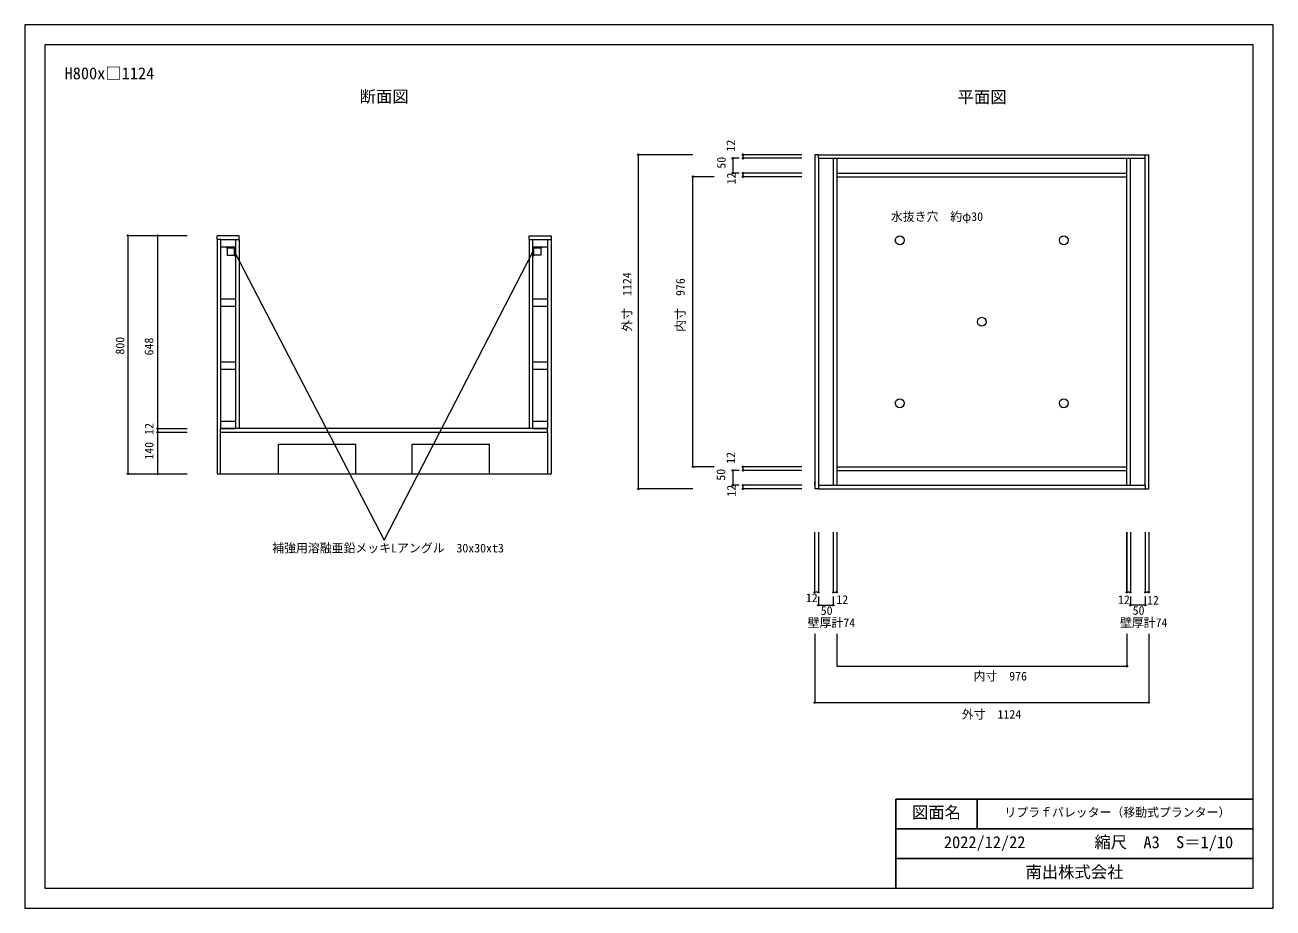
# Model space of a CAD drawing. Units: millimetres, scale not verified, with parts at other scales. Extents: x -2100 to 2100, y -1485 to 1485.
import ezdxf
from ezdxf.enums import TextEntityAlignment as Align

# ---------------------------------------------------------------- set-up
doc = ezdxf.new("R2010")
doc.units = ezdxf.units.MM
doc.header["$LTSCALE"] = 10
doc.header["$PDMODE"] = 32
doc.header["$PDSIZE"] = 5
doc.layers.add('0-0', color=7, linetype='Continuous', lineweight=18)
doc.layers.add('1-0', color=7, linetype='Continuous', lineweight=18)
doc.layers.add('0-1', color=7, linetype='Continuous')
doc.styles.add('ＭＳ ゴシック', font='')
doc.styles.get('ＭＳ ゴシック').set_extended_font_data('MS Gothic')

msp = doc.modelspace()

# ---------------------------------------------------------------- linework, layer by layer
at = {"layer": '0-0'}
for p, q in [((2033.33, -1418.33), (2033.33, 1418.33)), ((-2033.33, -1418.33), (2033.33, -1418.33))]:
    msp.add_line(p, q, dxfattribs=at)
msp.add_lwpolyline([(2100, 1485), (-2100, 1485), (-2100, -1485), (2100, -1485)], close=True, dxfattribs=at)
msp.add_lwpolyline([(2033.33, 1418.33), (-2033.33, 1418.33), (-2033.33, -1418.33)], dxfattribs=at)
at = {"layer": '0-1'}
for p, q in [((830.44, -1118.33), (2033.33, -1118.33)), ((830.44, -1418.33), (830.44, -1118.33)), ((1103.97, -1118.33), (1103.97, -1218.33)), ((830.44, -1218.33), (2033.33, -1218.33)), ((830.44, -1318.33), (2033.33, -1318.33))]:
    msp.add_line(p, q, dxfattribs=at)
at = {"layer": '1-0'}
for p, q in [((281.88, 1036.72), (281.88, 986.72)), ((302.89, 1036.72), (281.88, 1036.72)), ((513.84, 1048.72), (316.73, 1048.72)), ((316.73, 1036.72), (316.73, 1048.72)), ((513.84, 1036.72), (316.73, 1036.72)), ((557.93, 1048.72), (557.93, -75.28)), ((569.93, 1048.72), (557.93, 1048.72)), ((569.93, 1048.72), (1669.93, 1048.72)), ((569.93, 1036.72), (1669.93, 1036.72)), ((619.93, 1036.72), (619.93, -63.28)), ((631.93, 1036.72), (631.93, -63.28)), ((1607.93, -63.28), (1607.93, 1036.72)), ((1619.93, -63.28), (1619.93, 1036.72)), ((1669.93, 1036.72), (1669.93, 1048.72)), ((1669.93, 1048.72), (1681.93, 1048.72)), ((219.37, 974.72), (147.89, 974.72)), ((147.89, -1.28), (147.89, 974.72)), ((302.89, 986.72), (281.88, 986.72)), ((513.84, 986.72), (316.73, 986.72)), ((316.73, 974.72), (316.73, 986.72)), ((513.84, 974.72), (316.73, 974.72)), ((631.93, 986.72), (1607.93, 986.72)), ((631.93, 974.72), (1607.93, 974.72)), ((-1753.69, 776.84), (-1753.69, -24.66)), ((-1653.69, 776.84), (-1553.69, 776.84)), ((-1453.69, 763.34), (-1453.69, 775.34)), ((-1379.69, 775.34), (-1453.69, 775.34)), ((-1441.69, 763.34), (-1453.69, 763.34)), ((-1453.69, 763.34), (-1453.69, -24.66)), ((-1441.69, 763.34), (-1391.69, 763.34)), ((-1441.69, 763.34), (-1391.69, 763.34)), ((-1441.69, 763.34), (-1441.69, 127.34)), ((-1391.69, 763.34), (-1391.69, 127.34)), ((-1379.69, 763.34), (-1379.69, 127.34)), ((-403.69, 763.34), (-403.69, 775.34)), ((-403.69, 775.34), (-329.69, 775.34)), ((-403.69, 763.34), (-403.69, 127.34)), ((-391.69, 763.34), (-341.69, 763.34)), ((-391.69, 763.34), (-341.69, 763.34)), ((-391.69, 763.34), (-391.69, 127.34)), ((-341.69, 763.34), (-341.69, 127.34)), ((-329.69, 775.34), (-329.69, 763.34)), ((-329.69, 763.34), (-329.69, -24.66)), ((-1441.69, 738.34), (-1391.69, 738.34)), ((-1421.69, 738.34), (-1421.69, 735.34)), ((-1419.69, 735.34), (-1419.69, 710.34)), ((-1394.69, 735.34), (-1419.69, 735.34)), ((-1394.69, 710.34), (-1394.69, 735.34)), ((-391.69, 738.34), (-341.69, 738.34)), ((-388.69, 735.34), (-388.69, 708.34)), ((-388.69, 735.34), (-361.69, 735.34)), ((-361.69, 738.34), (-361.69, 735.34)), ((-1419.69, 710.34), (-1394.69, 710.34)), ((-391.69, 708.34), (-388.69, 708.34)), ((-1441.69, 563.84), (-1391.69, 563.84)), ((-391.69, 563.84), (-341.69, 563.84)), ((-1441.69, 538.84), (-1391.69, 538.84)), ((-391.69, 538.84), (-341.69, 538.84)), ((-1441.69, 351.84), (-1391.69, 351.84)), ((-391.69, 351.84), (-341.69, 351.84)), ((-1441.69, 326.84), (-1391.69, 326.84)), ((-391.69, 326.84), (-341.69, 326.84)), ((-1653.69, 127.34), (-1553.69, 127.34)), ((-1653.69, 127.34), (-1653.69, 115.34)), ((-1441.69, 152.34), (-1391.69, 152.34)), ((-1441.69, 115.34), (-1441.69, 127.34)), ((-341.69, 127.34), (-1441.69, 127.34)), ((-1441.69, 127.34), (-1391.69, 127.34)), ((-391.69, 152.34), (-341.69, 152.34)), ((-391.69, 127.34), (-341.69, 127.34)), ((-341.69, 115.34), (-341.69, 127.34)), ((-1653.69, 115.34), (-1553.69, 115.34)), ((-1653.69, 115.34), (-1653.69, -24.66)), ((-1246.69, -24.66), (-1246.69, 75.34)), ((-1246.69, 75.34), (-986.69, 75.34)), ((-986.69, -24.66), (-986.69, 75.34)), ((-796.69, -24.66), (-796.69, 75.34)), ((-796.69, 75.34), (-536.69, 75.34)), ((-536.69, -24.66), (-536.69, 75.34)), ((-1753.69, -24.66), (-1653.69, -24.66)), ((-1653.69, -24.66), (-1553.69, -24.66)), ((-1453.69, -24.66), (-1441.69, -24.66)), ((-341.69, -24.66), (-329.69, -24.66)), ((219.37, -1.28), (147.89, -1.28)), ((281.88, -13.28), (281.88, -63.28)), ((302.89, -13.28), (281.88, -13.28)), ((513.84, -1.28), (316.73, -1.28)), ((513.84, -1.28), (316.73, -1.28)), ((316.73, -13.28), (316.73, -1.28)), ((513.84, -13.28), (316.73, -13.28)), ((513.84, -13.28), (316.73, -13.28)), ((631.93, -1.28), (1607.93, -1.28)), ((631.93, -13.28), (1607.93, -13.28)), ((147.89, -75.28), (-36.17, -75.28)), ((302.89, -63.28), (281.88, -63.28)), ((513.84, -63.28), (316.73, -63.28)), ((513.84, -63.28), (316.73, -63.28)), ((316.73, -75.28), (316.73, -63.28)), ((513.84, -75.28), (316.73, -75.28)), ((513.84, -75.28), (316.73, -75.28)), ((557.93, -63.28), (557.93, -51.28)), ((569.93, -75.28), (557.93, -75.28)), ((569.93, -75.28), (1669.93, -75.28)), ((1669.93, -63.28), (1669.93, -75.28)), ((1681.93, -63.28), (1681.93, -51.28)), ((557.93, -422.79), (557.93, -220.64)), ((569.93, -220.64), (569.93, -422.79)), ((619.93, -220.64), (619.93, -422.79)), ((631.93, -220.64), (631.93, -422.79)), ((1607.93, -220.64), (1607.93, -422.79)), ((1607.93, -422.79), (1607.93, -220.64)), ((1619.93, -220.64), (1619.93, -422.79)), ((1619.93, -220.64), (1619.93, -422.79)), ((1669.93, -220.64), (1669.93, -422.79)), ((1681.93, -220.64), (1681.93, -422.79)), ((569.93, -422.79), (557.93, -422.79)), ((569.93, -437.74), (569.93, -466.52)), ((619.93, -422.79), (631.93, -422.79)), ((619.93, -437.74), (619.93, -466.52)), ((1619.93, -422.79), (1607.93, -422.79)), ((1619.93, -437.74), (1619.93, -466.52)), ((1681.93, -422.79), (1669.93, -422.79)), ((569.93, -466.52), (619.93, -466.52)), ((557.93, -563.09), (557.93, -793.99)), ((1607.93, -563.09), (1607.93, -671.77)), ((1681.93, -563.09), (1681.93, -793.99)), ((557.93, -793.99), (1681.93, -793.99))]:
    msp.add_line(p, q, dxfattribs=at)
at = {"layer": '1-0', "color": 3}
for p in [(-341.69, 115.34), (-1441.69, -24.66)]:
    msp.add_line(p, (-341.69, -24.66), dxfattribs=at)
at = {"layer": '1-0'}
for points in [[(147.89, 1048.72), (-36.17, 1048.72), (-36.17, -75.28)], [(569.93, 1036.72), (569.93, 1048.72), (581.93, 1048.72)], [(569.93, 1036.72), (569.93, -63.28), (1669.93, -63.28), (1669.93, 1036.72)], [(1669.93, -75.28), (1681.93, -75.28), (1681.93, 1048.72)], [(-1753.69, 776.84), (-1653.69, 776.84), (-1653.69, 127.34)], [(-1391.69, 763.34), (-1379.69, 763.34), (-1379.69, 775.34)], [(-403.69, 763.34), (-391.69, 763.34), (-341.69, 763.34), (-329.69, 763.34)], [(-1421.69, 735.34), (-1394.69, 735.34), (-1394.69, 708.34), (-1391.69, 708.34)], [(-1393.25, 719.58), (-891.69, -248.03), (-390.93, 722.18)], [(569.93, -63.28), (569.93, -75.28), (581.93, -75.28)], [(1669.93, -437.74), (1669.93, -466.52), (1619.93, -466.52)], [(631.93, -563.09), (631.93, -671.77), (1607.93, -671.77)]]:
    msp.add_lwpolyline(points, dxfattribs=at)
msp.add_lwpolyline([(-388.69, 735.34), (-363.69, 735.34), (-363.69, 710.34), (-388.69, 710.34)], close=True, dxfattribs=at)
at = {"layer": '1-0', "color": 3}
msp.add_lwpolyline([(-1441.69, -24.66), (-1441.69, 115.34), (-341.69, 115.34)], dxfattribs=at)
at = {"layer": '1-0'}
for centre in [(843.93, 760.72), (1395.93, 760.72), (1119.93, 486.72), (843.93, 212.72), (1395.93, 212.72)]:
    msp.add_circle(centre, 15, dxfattribs=at)
for p in [(-36.17, 1048.72), (316.73, 1048.72), (281.88, 1036.72), (316.73, 1036.72), (147.89, 974.72), (281.88, 986.72), (316.73, 986.72), (316.73, 974.72), (-1753.69, 776.84), (-1653.69, 776.84), (-1653.69, 127.34), (-1653.69, 115.34), (147.89, -1.28), (316.73, -1.28), (-1753.69, -24.66), (-1653.69, -24.66), (281.88, -13.28), (316.73, -13.28), (-36.17, -75.28), (281.88, -63.28), (316.73, -63.28), (316.73, -75.28), (557.93, -422.79), (569.93, -422.79), (619.93, -422.79), (631.93, -422.79), (1607.93, -422.79), (1619.93, -422.79), (1669.93, -422.79), (1681.93, -422.79), (569.93, -466.52), (619.93, -466.52), (1619.93, -466.52), (1669.93, -466.52), (1607.93, -671.77), (557.93, -793.99), (1681.93, -793.99)]:
    msp.add_point(p, dxfattribs=at)

# ---------------------------------------------------------------- texts
at = {"layer": '0-0', "style": 'ＭＳ ゴシック'}
for s, height, p in [('リプラｆパレッター（移動式プランター）', 29.33, (1196.07, -1186.71)), ('縮尺\u3000A3\u3000S＝1/10', 40.32, (1498.86, -1295.83)), ('南出株式会社', 40.32, (1266.89, -1395.83))]:
    msp.add_text(s, height=height, dxfattribs=at).set_placement(p, align=Align.BOTTOM_LEFT)
at = {"layer": '0-1', "style": 'ＭＳ ゴシック'}
for s, p in [('図面名', (884.7, -1195.83)), ('2022/12/22', (992.5, -1295.73))]:
    msp.add_text(s, height=40.32, dxfattribs=at).set_placement(p, align=Align.BOTTOM_LEFT)
at = {"layer": '1-0', "style": 'ＭＳ ゴシック'}
for s, height, p in [('H800x□1124', 40.32, (-1966.61, 1290.05)), ('断面図', 40.32, (-973.7, 1212.14)), ('平面図', 40.32, (1038.25, 1210.1)), ('水抜き穴\u3000約φ30', 29.33, (813.91, 817.04)), ('補強用溶融亜鉛メッキLアングル\u300030x30xt3', 29.33, (-1268.04, -297.85)), ('12', 29.33, (527.75, -464.89)), ('12', 29.33, (630.41, -471.11)), ('12', 29.33, (1578.2, -471.53)), ('12', 29.33, (1675.97, -473.31)), ('50', 29.33, (577.97, -508)), ('50', 29.33, (1627.67, -507.55)), ('壁厚計74', 29.33, (533.97, -548.89)), ('壁厚計74', 29.33, (1584.71, -548.74)), ('内寸\u3000976', 29.33, (1092.25, -728.66)), ('外寸\u30001124', 29.33, (1052.84, -856.97))]:
    msp.add_text(s, height=height, dxfattribs=at).set_placement(p, align=Align.BOTTOM_LEFT)
for s, p in [('12', (298.62, 1059.05)), ('50', (266.88, 1001.72)), ('12', (300.34, 948.69)), ('外寸\u30001124', (-50.24, 453.46)), ('内寸\u3000976', (129.09, 453.43)), ('800', (-1756.8, 376.37)), ('648', (-1659.3, 373.6)), ('12', (-1658.69, 106.34)), ('140', (-1658.69, 22.84)), ('12', (298.62, 9.05)), ('50', (265.42, -47.67)), ('12', (300.68, -101.48))]:
    msp.add_text(s, height=29.33, rotation=90, dxfattribs=at).set_placement(p, align=Align.BOTTOM_LEFT)

doc.saveas('drawing.dxf')
